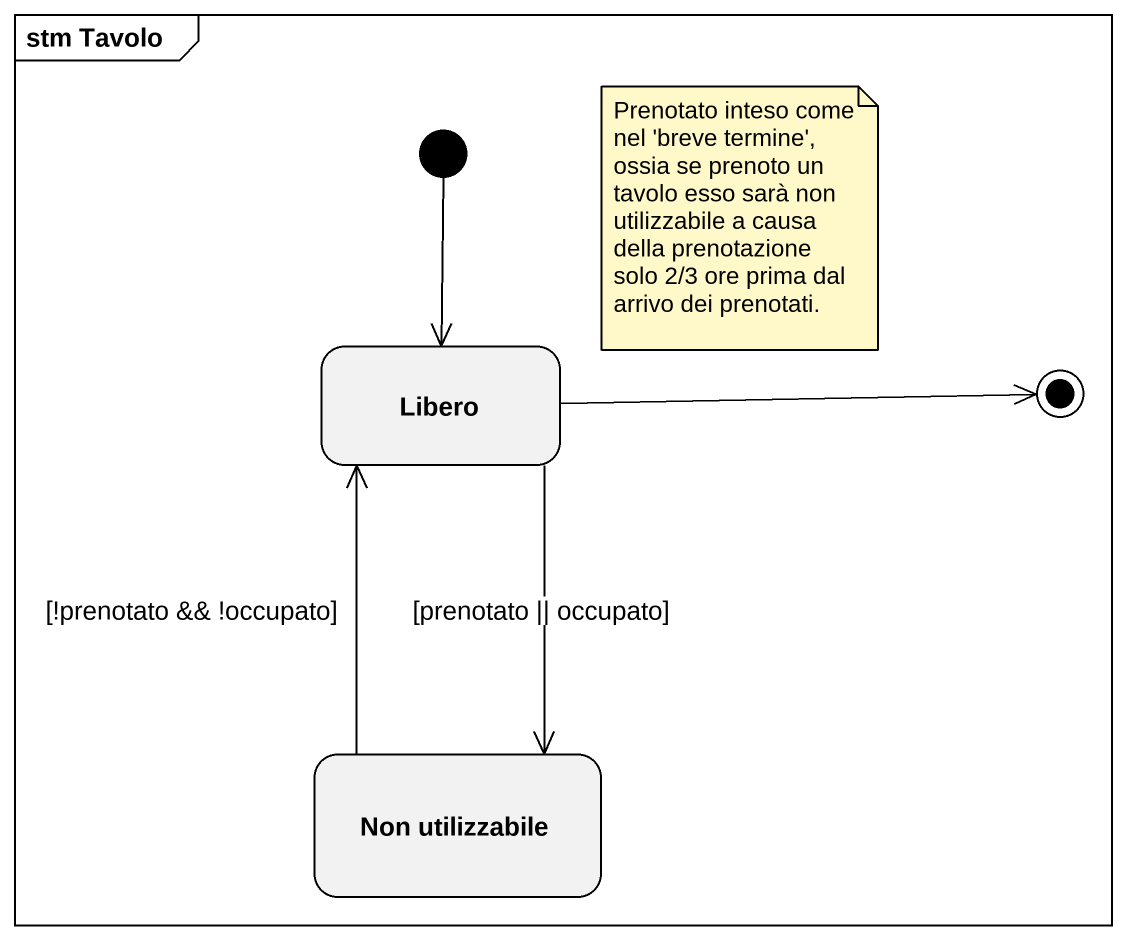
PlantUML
@startuml
mainframe stm Tavolo
hide empty description
state Libero
state "Non utilizzabile" as Non_utilizzabile
[*] --> Libero
Libero --> Non_utilizzabile : [prenotato || occupato]
Non_utilizzabile -up-> Libero : [!prenotato && !occupato]
Libero -right-> [*]
note as N1
  Prenotato inteso come nel 'breve termine', ossia se prenoto un tavolo esso sarà non utilizzabile a causa della prenotazione solo 2/3 ore prima dal arrivo dei prenotati.
end note
@enduml
